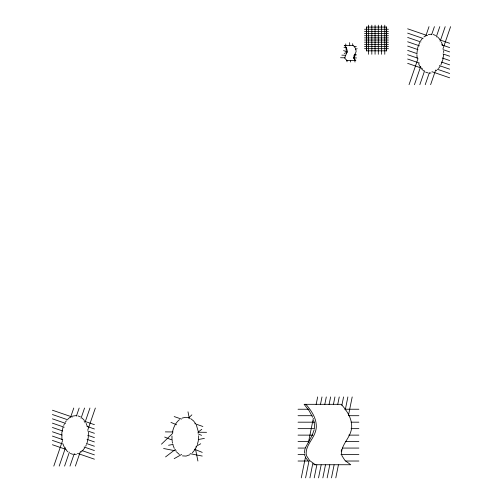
<?xml version="1.0" encoding="UTF-8"?>
<svg xmlns="http://www.w3.org/2000/svg" width="503" height="503" viewBox="0 0 503 503"><rect width="100%" height="100%" fill="white"/><g stroke="black" fill="none" stroke-linecap="round" stroke-linejoin="round"><path stroke-width="0.75" d="M171.969 436L171.995 439.547M198.729 435.736L198.264 441.005L197.352 444.583M314.438 428.179L314.538 425.142L313.765 420.458M416.949 52.89L417.76 47.578L419.716 42.384M443.665 54.374L442.854 59.687L440.898 64.881M301.272 477.85L305.604 456.479M308.389 442.734L313.338 418.307M316.123 404.569L317.67 396.936M305.591 477.85L308.993 461.056M320.442 404.569L321.989 396.936M309.905 477.85L312.841 463.345M324.756 404.569L326.302 396.936M314.218 477.85L316.852 464.873M329.069 404.569L330.622 396.936M318.537 477.85L321.166 464.873M333.388 404.569L334.935 396.936M322.851 477.85L325.479 464.873M337.702 404.569L339.248 396.936M327.164 477.85L329.798 464.873M341.864 405.33L343.568 396.936M331.483 477.85L334.111 464.873M345.253 409.914L347.881 396.936M335.797 477.85L338.425 464.873M341.21 451.134L341.524 449.607M348.485 415.252L352.194 396.936M172.391 432.479C173.328 427.607 175.522 422.696 179.533 419.596M314.193 429.675L312.225 435.177L305.327 447.921M304.906 449.135L304.365 453.203M63.045 427.179L61.856 432.536L61.926 439.647M87.088 442.854L88.27 437.503L88.396 432.215M53.796 466.092L62.642 440.377M70.483 417.597L73.771 408.046M59.191 466.092L65.509 447.72M76.387 416.126L79.166 408.046M64.585 466.092L69.389 452.128M81.021 418.333L84.561 408.046M69.98 466.092L74.274 453.599M84.9 422.74L89.955 408.046M75.375 466.092L80.43 451.398M87.761 430.09L95.35 408.046M409.04 84.705L417.886 58.989M425.727 36.21L429.015 26.659M414.434 84.705L420.753 66.333M431.624 34.745L434.41 26.659M419.829 84.705L424.633 70.747M436.264 36.945L439.804 26.659M425.217 84.705L429.266 72.948M440.138 41.353L445.199 26.659M430.612 84.705L435.673 70.011M443.005 48.703L450.594 26.659M63.699 425.437L64.478 423.771M85.655 446.268L86.434 444.595M195.919 447.991L196.698 446.324M65.377 422.199L66.383 420.76M84.756 447.833L82.649 450.562M420.615 40.818L422.168 38.712M439.999 66.446L438.453 68.553M195.019 449.563L192.328 452.87M161.45 444.187L172.718 433.322M188.493 418.106L191.876 414.843M68.062 418.892L69.892 417.427M82.071 451.141L80.864 452.166M423.903 36.971L425.129 36.04M436.107 70.785L436.717 70.294M165.55 456.919L175.547 449.298M198.05 432.159L201.797 429.298M174.183 458.648L181.665 454.448M195.956 446.431L200.722 443.759M189.876 454.731L186.072 456.083L182.444 455.881M182.055 418.119L185.205 417.339L188.21 417.603M344.215 53.419L347.089 52.362M355.722 49.2L357.161 48.672M72.426 416.144L76.142 415.597M428.305 34.556L431.385 34.21M168.568 445.268L173.145 444.388M198.295 439.54L204.388 438.365M76.437 454.247L73.985 454.435M431.052 72.973L429.229 73.054M343.995 47.59L346.303 47.389M353.993 46.716L356.294 46.515M366.435 27.093L386.65 27.093L386.65 50.828L366.435 50.828M364.499 29.249L388.448 29.249M364.499 31.406L388.448 31.406M364.499 33.563L388.448 33.563M364.499 35.726L388.448 35.726M364.499 37.882L388.448 37.882M364.499 40.039L388.448 40.039M364.499 42.195L388.448 42.195M364.499 44.352L388.448 44.352M344.222 45.433L353.49 45.433L355.458 48.269L356.105 51.023A4.395 4.395 0 0 1 355.929 52.123L353.559 57.656A2.477 2.477 0 0 0 353.697 58.354L355.866 60.536L346.598 60.536M364.499 46.515L388.448 46.515M364.499 48.672L388.448 48.672M298.034 409.235L308.955 409.235M344.844 409.235L358.884 409.235M298.034 415.704L312.08 415.704M348.742 415.704L358.884 415.704M298.034 422.18L314.419 422.18M351.081 422.18L358.884 422.18M298.034 428.65L314.419 428.65M351.081 428.65L358.884 428.65M298.034 435.126L312.86 435.126M348.742 435.126L358.884 435.126M298.034 441.603L308.955 441.603M345.624 441.603L358.884 441.603M298.034 448.072L305.837 448.072M342.505 448.072L358.884 448.072M298.034 454.549L305.057 454.549M340.946 454.549L358.884 454.549M298.034 461.018L308.955 461.018M345.624 461.018L358.884 461.018M313.595 464.734L350.742 464.734L345.001 460.515L342.084 456.007A9.915 9.915 0 0 1 341.518 453.203C341.631 444.815 348.919 438.899 351 431.077A17.574 17.574 0 0 0 351.704 426.67C351.842 418.081 346.73 410.498 341.248 404.318L304.101 404.318L309.182 410.806L312.671 417.27M165.336 431.888L173.107 431.97M197.993 432.234L206.544 432.322M340.544 57.732L345.108 57.795M353.471 57.908L356.514 57.946M341.839 55.141L345.674 55.324M354.112 55.72L355.646 55.789M163.607 448.506L176.484 451.021M190.115 453.687L202.231 456.058M428.034 72.91L425.595 72.099M72.79 454.291L70.351 453.486M433.19 34.493L435.629 35.487M77.946 415.88L80.386 416.868M343.568 50.614L347.164 51.809M354.357 54.211L356.514 54.928M407.65 28.816L427.55 35.669M439.339 39.724L449.657 43.277M407.65 33.135L423.13 38.461M441.552 44.798L449.657 47.59M407.65 37.448L420.917 42.013M443.024 49.621L449.657 51.903M407.65 41.768L419.445 45.823M443.024 53.94L449.657 56.223M407.65 46.081L417.968 49.634M442.288 58.002L449.657 60.536M407.65 50.394L417.232 53.695M441.552 62.064L449.657 64.856M407.65 54.714L417.968 58.26M439.339 65.616L449.657 69.169M407.65 59.027L419.445 63.082M437.132 69.175L449.657 73.482M407.65 63.34L422.388 68.414M431.97 71.715L449.657 77.802M52.406 410.203L72.306 417.05M84.102 421.112L94.419 424.664M52.406 414.522L67.886 419.848M87.044 426.437L94.419 428.977M52.406 418.836L65.673 423.4M87.786 431.008L94.419 433.29M52.406 423.149L64.202 427.21M87.786 435.328L94.419 437.61M52.406 427.468L62.724 431.014M87.044 439.389L94.419 441.923M52.406 431.781L61.988 435.076M86.309 443.451L94.419 446.236M52.406 436.095L62.724 439.647M84.102 447.004L94.419 450.556M52.406 440.414L63.466 444.218M81.888 450.556L94.419 454.869M52.406 444.727L66.409 449.55M77.468 453.354L94.419 459.182M174.183 416.572L181.539 419.112M194.787 423.696L202.879 426.494M164.688 437.069L172.63 440.307M194.29 449.148L202.231 452.386M170.945 422.394L176.647 424.802M198.019 433.838L201.584 435.34M354.999 60.536L354.338 60.127M347.02 60.536L344.851 58.354A2.477 2.477 0 0 1 344.712 57.656L347.083 52.123A4.395 4.395 0 0 0 347.259 51.023L346.611 48.269L344.643 45.433M315.356 464.734L309.615 460.515L306.692 456.007A9.915 9.915 0 0 1 306.132 453.203C306.239 444.815 313.532 438.899 315.614 431.077A17.574 17.574 0 0 0 316.318 426.67C316.45 418.081 311.344 410.498 305.862 404.318M190.65 418.597L193.542 420.898L195.535 423.539M179.408 454.53L176.584 451.996M423.796 71.005L421.564 68.88M437.403 36.725L439.565 39.027M82.159 418.106L84.322 420.407M67.974 451.927L66.321 450.267M307.842 460.515L305.78 457.837M420.099 66.842L418.54 63.636M64.856 448.223L63.296 445.023M441.357 41.969L442.671 45.371M196.377 425.079L198.465 432.115M174.277 448.406L172.969 445.004M86.114 423.356L87.428 426.758M304.642 455.083L304.925 456.007M187.99 411.825L189.386 418.741M195.277 447.953L197.918 461.018M172.189 441.376L172.51 443.206M352.628 43.704L352.823 45.232M354.112 55.173L354.999 62.045M417.169 58.26L416.905 54.638M345.724 43.924L345.838 45.477M345.951 47.037L346.397 53.268M346.907 60.272L347.02 61.831M349.61 42.629L349.748 45.735M350.402 60.492L350.472 62.045M443.64 50.828L443.709 52.626M386.612 27.093L386.612 50.828M386.505 27.093L386.505 50.828M384.776 25.15L384.776 54.28M381.544 25.15L381.544 54.28M378.306 25.15L378.306 54.28M375.068 25.15L375.068 54.28M371.83 25.15L371.83 54.28M368.598 25.15L368.598 54.28M366.643 27.093L366.643 50.828M366.448 27.093L366.448 50.828"/></g></svg>
